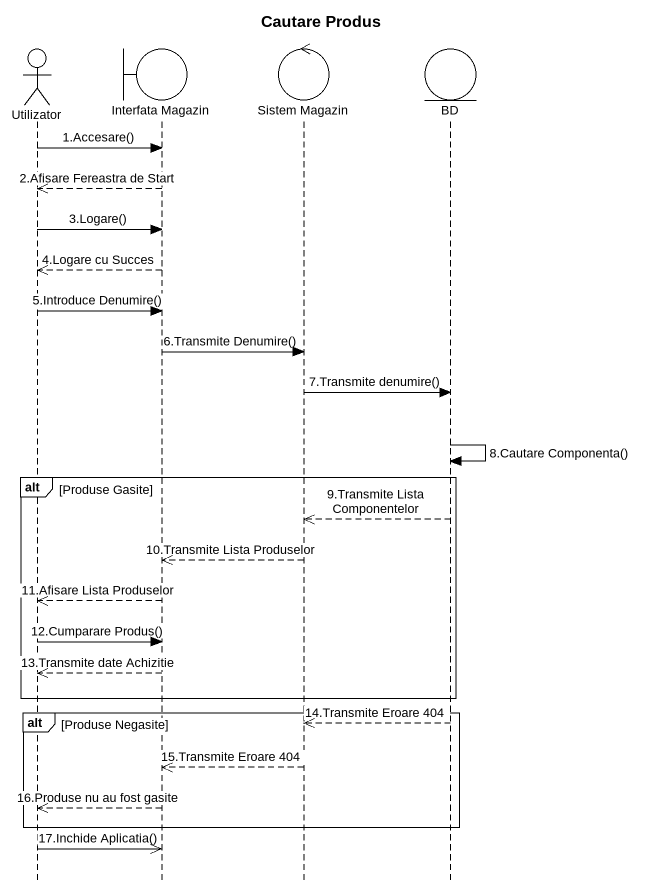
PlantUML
@startuml
title Cautare Produs
hide footbox
actor Utilizator
boundary "Interfata Magazin" as Interfata_Magazin
control "Sistem Magazin" as Sistem_Magazin
entity BD

Utilizator -> Interfata_Magazin : 1.Accesare()
Interfata_Magazin -->> Utilizator : 2.Afisare Fereastra de Start
Utilizator -> Interfata_Magazin : 3.Logare()
Interfata_Magazin -->> Utilizator : 4.Logare cu Succes
Utilizator -> Interfata_Magazin : 5.Introduce Denumire()
Interfata_Magazin -> Sistem_Magazin : 6.Transmite Denumire()
Sistem_Magazin -> BD : 7.Transmite denumire()
BD -> BD : 8.Cautare Componenta()
alt Produse Gasite
  BD -->> Sistem_Magazin : 9.Transmite Lista Componentelor
  Sistem_Magazin -->> Interfata_Magazin : 10.Transmite Lista Produselor
  Interfata_Magazin -->> Utilizator : 11.Afisare Lista Produselor
  Utilizator -> Interfata_Magazin : 12.Cumparare Produs()
  Interfata_Magazin -->> Utilizator : 13.Transmite date Achizitie
end
alt Produse Negasite
  BD -->> Sistem_Magazin : 14.Transmite Eroare 404
  Sistem_Magazin -->> Interfata_Magazin : 15.Transmite Eroare 404
  Interfata_Magazin -->> Utilizator : 16.Produse nu au fost gasite
end
Utilizator ->> Interfata_Magazin : 17.Inchide Aplicatia()
@enduml
